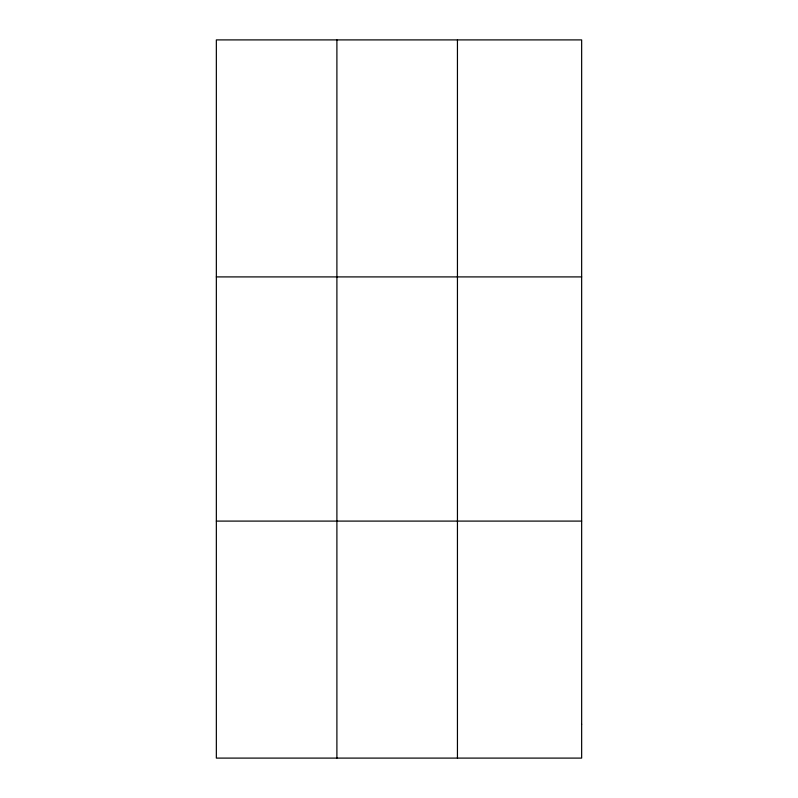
<?xml version="1.0" encoding="UTF-8"?>
<svg xmlns="http://www.w3.org/2000/svg" width="798" height="798" viewBox="0 0 798 798"><rect width="100%" height="100%" fill="white"/><g stroke="black" fill="none" stroke-linecap="round" stroke-linejoin="round"><path stroke-width="1.2" d="M336.896 39.9L336.896 758.1M457.444 39.9L457.444 758.1M216.348 276.906L581.652 276.906M216.348 521.094L581.652 521.094M581.652 724.245L581.652 758.1L216.348 758.1L216.348 39.9L581.652 39.9L581.652 724.245"/></g></svg>
